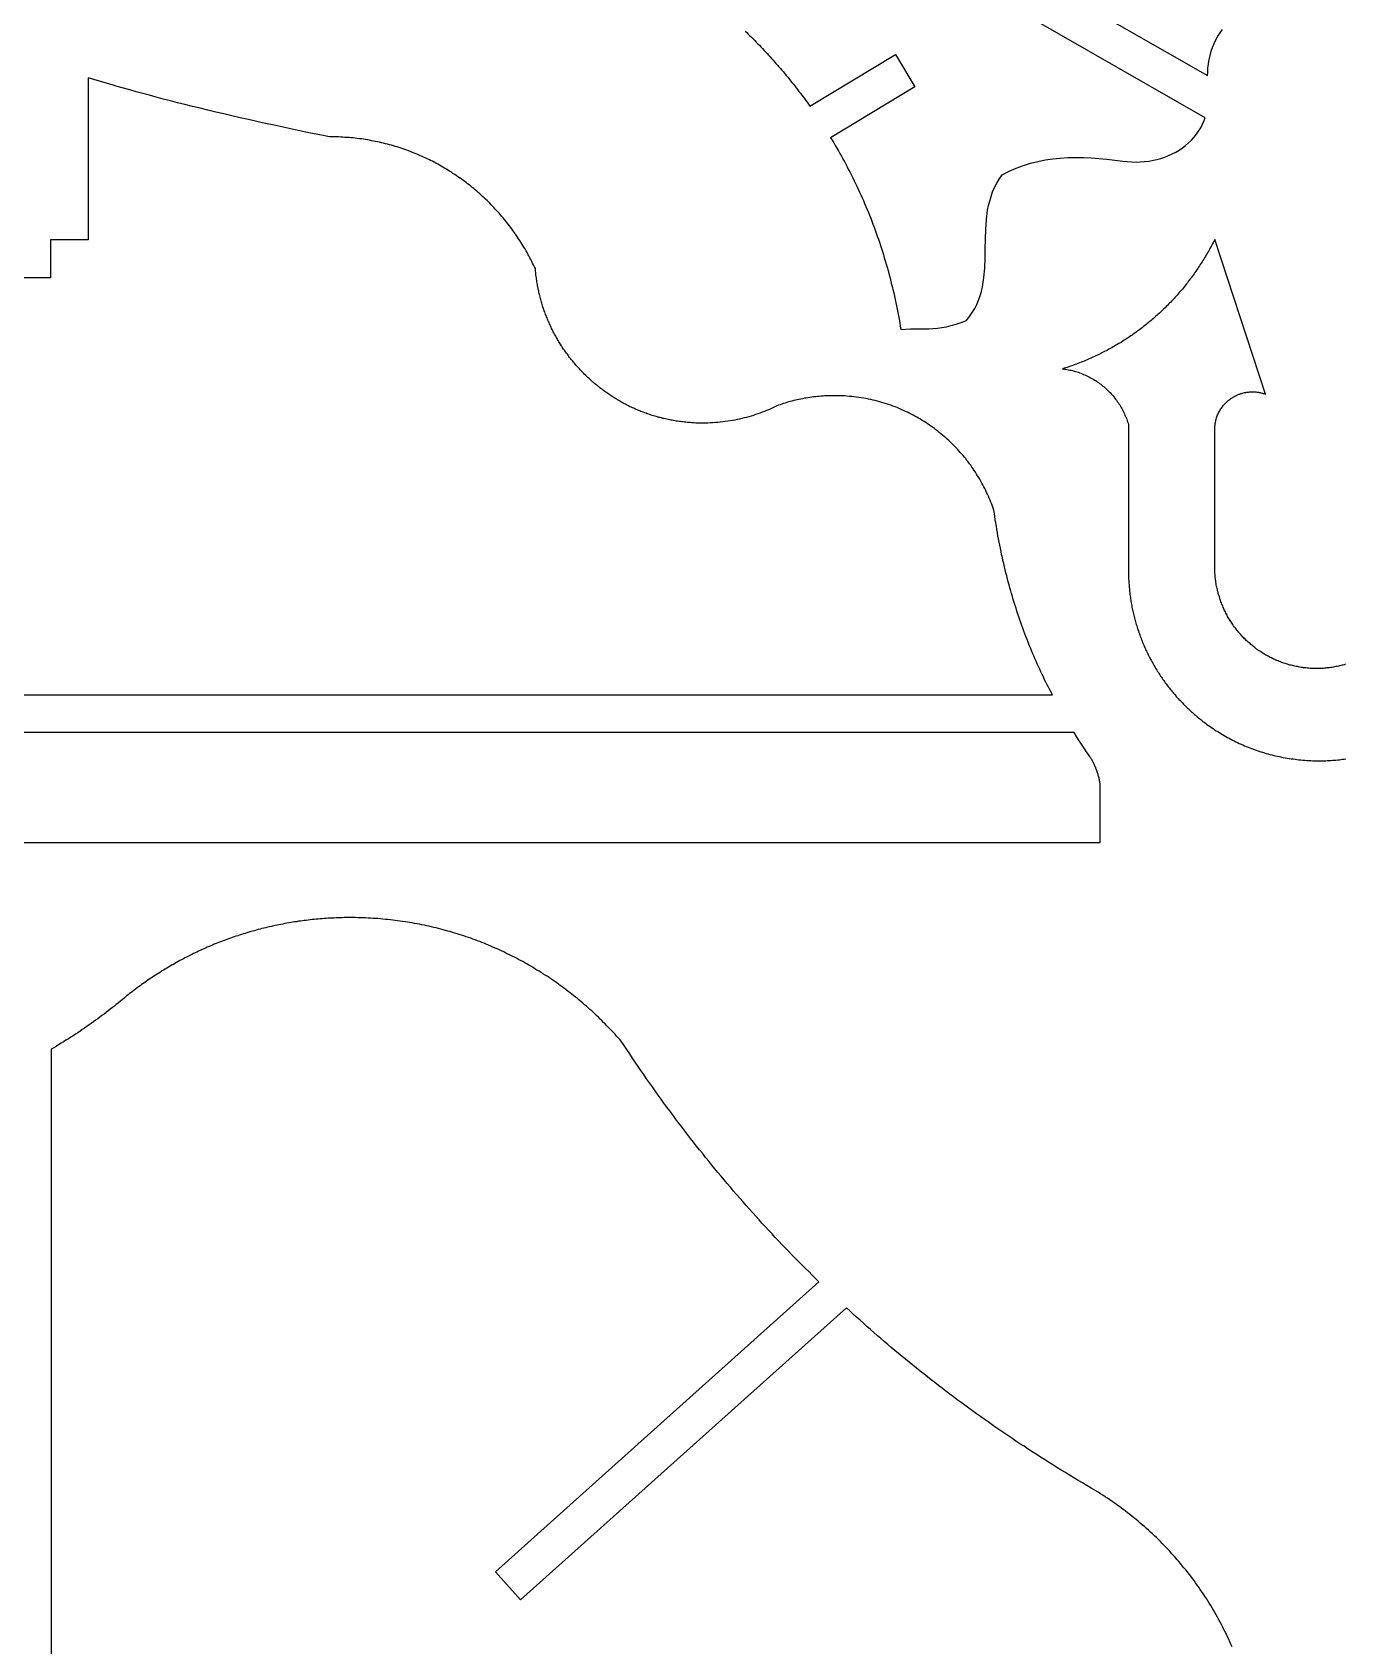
# Model space of a CAD drawing. Extents: x 205 to 567, y 321 to 897.
# Drawn here: x 293.3 to 400, y 452.6 to 583.9 of the extents above; entities that cross this region are included whole.
import ezdxf

# ---------------------------------------------------------------- set-up
doc = ezdxf.new("R2010")
doc.units = 0
doc.layers.add('Default_Layer', color=1, linetype='CONTINUOUS')

msp = doc.modelspace()

# ---------------------------------------------------------------- linework, layer by layer
at = {"layer": 'Default_Layer'}
for points in [[(375.94, 587.77), (388.89, 580.36), (388.9, 580.6), (388.92, 580.96), (388.96, 581.31), (389.02, 581.66), (389.09, 582), (389.19, 582.33), (389.3, 582.65), (389.43, 582.96), (389.57, 583.26), (389.73, 583.55), (389.9, 583.83), (390.09, 584.1)], [(351.28, 583.97), (351.41, 583.85), (351.54, 583.72), (351.67, 583.59), (351.8, 583.47), (351.93, 583.34), (352.06, 583.21), (352.18, 583.08), (352.31, 582.95), (352.44, 582.82), (352.56, 582.69), (352.69, 582.55), (352.81, 582.42), (352.94, 582.29), (353.06, 582.16), (353.19, 582.02), (353.31, 581.89), (353.43, 581.75), (353.55, 581.62), (353.67, 581.48), (353.79, 581.34), (353.91, 581.2), (354.03, 581.07), (354.15, 580.93), (354.27, 580.79), (354.39, 580.65), (354.51, 580.51), (354.62, 580.37), (354.74, 580.23), (354.86, 580.08), (354.97, 579.94), (355.09, 579.8), (355.2, 579.65), (355.32, 579.51), (355.43, 579.36), (355.54, 579.22), (355.66, 579.07), (355.77, 578.92), (355.88, 578.77), (355.99, 578.63), (356.1, 578.48), (356.21, 578.33), (356.32, 578.18), (356.43, 578.03), (356.54, 577.87), (363.5, 582.08), (365.09, 579.45), (358.23, 575.3), (358.36, 575.09), (358.49, 574.88), (358.61, 574.67), (358.74, 574.46), (358.86, 574.24), (358.99, 574.02), (359.11, 573.81), (359.23, 573.59), (359.35, 573.37), (359.47, 573.15), (359.58, 572.93), (359.7, 572.7), (359.82, 572.48), (359.93, 572.26), (360.04, 572.03), (360.15, 571.8), (360.26, 571.57), (360.37, 571.35), (360.48, 571.12), (360.59, 570.88), (360.69, 570.65), (360.8, 570.42), (360.9, 570.18), (361, 569.95), (361.1, 569.71), (361.2, 569.47), (361.3, 569.23), (361.39, 569), (361.49, 568.75), (361.58, 568.51), (361.67, 568.27), (361.77, 568.03), (361.85, 567.78), (361.94, 567.53), (362.03, 567.29), (362.12, 567.04), (362.2, 566.79), (362.28, 566.54), (362.36, 566.29), (362.44, 566.04), (362.52, 565.79), (362.6, 565.53), (362.68, 565.28), (362.75, 565.02), (362.82, 564.76), (362.9, 564.51), (362.97, 564.25), (363.04, 563.99), (363.1, 563.73), (363.17, 563.47), (363.23, 563.2), (363.3, 562.94), (363.36, 562.68), (363.42, 562.41), (363.48, 562.14), (363.53, 561.88), (363.59, 561.61), (363.64, 561.34), (363.7, 561.07), (363.75, 560.8), (363.8, 560.53), (363.85, 560.25), (363.89, 559.98), (363.94, 559.71), (364.74, 559.74), (366.21, 559.76), (366.92, 559.81), (367.29, 559.86), (367.66, 559.92), (368.04, 560.01), (368.43, 560.12), (368.84, 560.27), (369.27, 560.44), (369.53, 560.75), (369.75, 561.07), (369.95, 561.4), (370.12, 561.74), (370.27, 562.08), (370.39, 562.44), (370.5, 562.8), (370.58, 563.17), (370.7, 563.92), (370.77, 564.69), (370.8, 565.47), (370.81, 566.26), (370.83, 567.05), (370.85, 567.84), (370.91, 568.63), (371, 569.4), (371.08, 569.78), (371.17, 570.15), (371.28, 570.52), (371.41, 570.89), (371.56, 571.25), (371.74, 571.6), (371.94, 571.94), (372.18, 572.27), (372.75, 572.57), (373.32, 572.82), (373.91, 573.04), (374.49, 573.22), (375.09, 573.37), (375.69, 573.49), (376.3, 573.58), (376.91, 573.65), (377.53, 573.69), (378.16, 573.7), (378.79, 573.7), (379.42, 573.67), (380.7, 573.56), (382, 573.4), (382.36, 573.36), (382.71, 573.33), (383.07, 573.32), (383.42, 573.33), (384.11, 573.4), (384.77, 573.53), (385.1, 573.62), (385.41, 573.73), (385.72, 573.85), (386.02, 573.98), (386.3, 574.13), (386.58, 574.3), (386.85, 574.48), (387.1, 574.67), (387.34, 574.88), (387.57, 575.1), (387.78, 575.33), (387.98, 575.58), (388.16, 575.84), (388.33, 576.11), (388.48, 576.39), (388.61, 576.69), (388.7, 576.93), (374.42, 585.11)], [(291.27, 529.97), (376.27, 529.97), (376.17, 530.18), (376.06, 530.38), (375.95, 530.59), (375.85, 530.8), (375.74, 531), (375.64, 531.21), (375.54, 531.43), (375.44, 531.64), (375.34, 531.85), (375.24, 532.06), (375.14, 532.28), (375.04, 532.49), (374.94, 532.71), (374.85, 532.93), (374.75, 533.15), (374.66, 533.37), (374.57, 533.59), (374.48, 533.81), (374.39, 534.03), (374.3, 534.26), (374.21, 534.48), (374.12, 534.71), (374.04, 534.93), (373.95, 535.16), (373.87, 535.39), (373.78, 535.62), (373.7, 535.85), (373.62, 536.08), (373.54, 536.31), (373.47, 536.55), (373.39, 536.78), (373.31, 537.02), (373.24, 537.25), (373.16, 537.49), (373.09, 537.73), (373.02, 537.97), (372.95, 538.21), (372.88, 538.45), (372.81, 538.69), (372.75, 538.93), (372.68, 539.17), (372.61, 539.42), (372.55, 539.66), (372.49, 539.91), (372.43, 540.15), (372.37, 540.4), (372.31, 540.65), (372.25, 540.9), (372.2, 541.15), (372.14, 541.4), (372.09, 541.65), (372.04, 541.91), (371.99, 542.16), (371.94, 542.41), (371.89, 542.67), (371.84, 542.92), (371.8, 543.18), (371.75, 543.44), (371.71, 543.7), (371.67, 543.96), (371.62, 544.22), (371.59, 544.48), (371.55, 544.74), (371.51, 545), (371.45, 545.17), (371.39, 545.33), (371.33, 545.49), (371.27, 545.66), (371.2, 545.82), (371.14, 545.98), (371.07, 546.13), (371, 546.29), (370.92, 546.45), (370.85, 546.6), (370.77, 546.76), (370.7, 546.91), (370.62, 547.06), (370.53, 547.21), (370.45, 547.36), (370.37, 547.51), (370.28, 547.66), (370.19, 547.8), (370.1, 547.94), (370.01, 548.09), (369.92, 548.23), (369.82, 548.37), (369.72, 548.51), (369.63, 548.65), (369.53, 548.78), (369.42, 548.92), (369.32, 549.05), (369.22, 549.19), (369.11, 549.32), (369, 549.45), (368.89, 549.57), (368.78, 549.7), (368.67, 549.83), (368.55, 549.95), (368.44, 550.07), (368.32, 550.2), (368.2, 550.32), (368.08, 550.43), (367.96, 550.55), (367.84, 550.67), (367.71, 550.78), (367.59, 550.89), (367.46, 551), (367.33, 551.11), (367.2, 551.22), (367.07, 551.33), (366.94, 551.43), (366.8, 551.54), (366.67, 551.64), (366.53, 551.74), (366.39, 551.84), (366.25, 551.93), (366.11, 552.03), (365.97, 552.12), (365.83, 552.21), (365.68, 552.3), (365.54, 552.39), (365.39, 552.48), (365.24, 552.56), (365.09, 552.65), (364.94, 552.73), (364.79, 552.81), (364.63, 552.89), (364.48, 552.97), (364.32, 553.04), (364.15, 553.12), (363.98, 553.2), (363.82, 553.27), (363.65, 553.34), (363.47, 553.41), (363.3, 553.47), (363.13, 553.54), (362.95, 553.6), (362.77, 553.66), (362.59, 553.71), (362.41, 553.77), (362.23, 553.82), (362.05, 553.87), (361.86, 553.91), (361.68, 553.96), (361.49, 554), (361.3, 554.04), (361.11, 554.08), (360.92, 554.11), (360.73, 554.14), (360.54, 554.17), (360.34, 554.2), (360.15, 554.22), (359.95, 554.24), (359.76, 554.26), (359.56, 554.28), (359.36, 554.29), (359.16, 554.3), (358.96, 554.31), (358.76, 554.31), (358.56, 554.31), (358.4, 554.31), (358.24, 554.31), (358.09, 554.31), (357.93, 554.3), (357.77, 554.29), (357.62, 554.28), (357.46, 554.27), (357.31, 554.26), (357.16, 554.24), (357.01, 554.23), (356.85, 554.21), (356.7, 554.19), (356.55, 554.17), (356.4, 554.15), (356.25, 554.12), (356.1, 554.1), (355.96, 554.07), (355.81, 554.04), (355.67, 554.01), (355.52, 553.98), (355.38, 553.94), (355.23, 553.91), (355.09, 553.87), (354.95, 553.84), (354.81, 553.8), (354.67, 553.76), (354.54, 553.71), (354.4, 553.67), (354.27, 553.63), (354.13, 553.58), (354, 553.53), (353.87, 553.48), (353.7, 553.4), (353.53, 553.32), (353.37, 553.25), (353.19, 553.17), (353.02, 553.1), (352.85, 553.03), (352.67, 552.96), (352.49, 552.89), (352.31, 552.83), (352.13, 552.77), (351.95, 552.71), (351.77, 552.65), (351.58, 552.6), (351.39, 552.55), (351.21, 552.5), (351.02, 552.45), (350.83, 552.41), (350.63, 552.37), (350.44, 552.33), (350.25, 552.29), (350.05, 552.26), (349.86, 552.23), (349.66, 552.2), (349.46, 552.18), (349.26, 552.16), (349.06, 552.14), (348.86, 552.12), (348.66, 552.11), (348.45, 552.1), (348.25, 552.09), (348.15, 552.09), (348.04, 552.08), (347.94, 552.08), (347.84, 552.08), (347.72, 552.08), (347.61, 552.08), (347.49, 552.09), (347.37, 552.09), (347.26, 552.09), (347.14, 552.1), (347.03, 552.11), (346.92, 552.11), (346.8, 552.12), (346.69, 552.13), (346.57, 552.14), (346.46, 552.15), (346.35, 552.16), (346.23, 552.18), (346.12, 552.19), (346.01, 552.2), (345.9, 552.22), (345.79, 552.24), (345.67, 552.25), (345.56, 552.27), (345.45, 552.29), (345.34, 552.31), (345.23, 552.33), (345.12, 552.35), (345.01, 552.37), (344.9, 552.4), (344.8, 552.42), (344.69, 552.45), (344.58, 552.47), (344.47, 552.5), (344.37, 552.53), (344.26, 552.55), (344.15, 552.58), (344.05, 552.61), (343.94, 552.64), (343.84, 552.68), (343.73, 552.71), (343.63, 552.74), (343.52, 552.77), (343.42, 552.81), (343.32, 552.84), (343.22, 552.88), (343.11, 552.92), (343.01, 552.96), (342.91, 552.99), (342.81, 553.03), (342.71, 553.07), (342.61, 553.11), (342.51, 553.16), (342.41, 553.2), (342.31, 553.24), (342.22, 553.29), (342.12, 553.33), (342.02, 553.38), (341.93, 553.42), (341.83, 553.47), (341.74, 553.52), (341.64, 553.56), (341.55, 553.61), (341.45, 553.66), (341.36, 553.71), (341.27, 553.76), (341.18, 553.82), (341.09, 553.87), (341, 553.92), (340.91, 553.97), (340.82, 554.03), (340.73, 554.08), (340.64, 554.13), (340.55, 554.19), (340.47, 554.25), (340.38, 554.3), (340.29, 554.36), (340.21, 554.42), (340.12, 554.48), (340.04, 554.54), (339.95, 554.59), (339.87, 554.66), (339.78, 554.72), (339.7, 554.78), (339.62, 554.84), (339.54, 554.9), (339.46, 554.96), (339.38, 555.03), (339.29, 555.09), (339.21, 555.16), (339.14, 555.22), (339.06, 555.29), (338.98, 555.36), (338.9, 555.42), (338.82, 555.49), (338.75, 555.56), (338.67, 555.63), (338.59, 555.7), (338.52, 555.77), (338.44, 555.84), (338.37, 555.91), (338.3, 555.98), (338.22, 556.05), (338.15, 556.12), (338.08, 556.2), (338.01, 556.27), (337.94, 556.34), (337.87, 556.42), (337.8, 556.49), (337.73, 556.57), (337.66, 556.65), (337.59, 556.72), (337.52, 556.8), (337.45, 556.88), (337.39, 556.95), (337.32, 557.03), (337.26, 557.11), (337.19, 557.19), (337.13, 557.27), (337.07, 557.35), (337, 557.43), (336.94, 557.51), (336.88, 557.6), (336.82, 557.68), (336.76, 557.76), (336.7, 557.85), (336.64, 557.93), (336.58, 558.01), (336.52, 558.1), (336.46, 558.18), (336.41, 558.27), (336.35, 558.36), (336.3, 558.44), (336.24, 558.53), (336.19, 558.62), (336.13, 558.7), (336.08, 558.79), (336.03, 558.88), (335.98, 558.97), (335.93, 559.06), (335.88, 559.15), (335.83, 559.24), (335.78, 559.33), (335.73, 559.42), (335.68, 559.51), (335.64, 559.6), (335.59, 559.7), (335.54, 559.79), (335.5, 559.88), (335.45, 559.98), (335.41, 560.07), (335.37, 560.17), (335.33, 560.26), (335.29, 560.35), (335.24, 560.45), (335.2, 560.55), (335.17, 560.64), (335.13, 560.74), (335.09, 560.84), (335.05, 560.93), (335.02, 561.03), (334.98, 561.13), (334.94, 561.23), (334.91, 561.33), (334.88, 561.43), (334.84, 561.52), (334.81, 561.62), (334.78, 561.72), (334.75, 561.83), (334.72, 561.93), (334.69, 562.03), (334.66, 562.13), (334.64, 562.23), (334.61, 562.33), (334.58, 562.43), (334.56, 562.54), (334.53, 562.64), (334.51, 562.74), (334.49, 562.85), (334.46, 562.95), (334.44, 563.06), (334.42, 563.16), (334.4, 563.26), (334.38, 563.37), (334.36, 563.48), (334.35, 563.58), (334.33, 563.69), (334.31, 563.79), (334.3, 563.9), (334.29, 564.01), (334.27, 564.11), (334.26, 564.22), (334.25, 564.33), (334.24, 564.44), (334.23, 564.54), (334.22, 564.65), (334.15, 564.8), (334.07, 564.95), (334, 565.1), (333.93, 565.24), (333.85, 565.39), (333.78, 565.54), (333.7, 565.68), (333.62, 565.82), (333.54, 565.97), (333.46, 566.11), (333.38, 566.25), (333.29, 566.39), (333.21, 566.53), (333.12, 566.67), (333.04, 566.81), (332.95, 566.94), (332.86, 567.08), (332.77, 567.22), (332.68, 567.35), (332.59, 567.48), (332.49, 567.62), (332.4, 567.75), (332.3, 567.88), (332.21, 568.01), (332.11, 568.14), (332.01, 568.27), (331.91, 568.4), (331.81, 568.52), (331.71, 568.65), (331.6, 568.77), (331.5, 568.9), (331.39, 569.02), (331.29, 569.14), (331.18, 569.26), (331.07, 569.38), (330.96, 569.5), (330.85, 569.62), (330.74, 569.73), (330.63, 569.85), (330.51, 569.97), (330.4, 570.08), (330.29, 570.19), (330.17, 570.3), (330.05, 570.41), (329.93, 570.52), (329.82, 570.63), (329.7, 570.74), (329.57, 570.85), (329.45, 570.95), (329.33, 571.06), (329.21, 571.16), (329.08, 571.26), (328.96, 571.36), (328.83, 571.46), (328.7, 571.56), (328.58, 571.66), (328.45, 571.76), (328.32, 571.85), (328.19, 571.95), (328.06, 572.04), (327.92, 572.13), (327.79, 572.23), (327.66, 572.32), (327.52, 572.4), (327.39, 572.49), (327.25, 572.58), (327.11, 572.66), (326.98, 572.75), (326.84, 572.83), (326.7, 572.91), (326.56, 572.99), (326.42, 573.07), (326.28, 573.15), (326.13, 573.23), (325.99, 573.3), (325.85, 573.38), (325.7, 573.45), (325.56, 573.52), (325.41, 573.59), (325.26, 573.66), (325.12, 573.73), (324.97, 573.8), (324.82, 573.86), (324.67, 573.93), (324.52, 573.99), (324.37, 574.05), (324.22, 574.11), (324.07, 574.17), (323.91, 574.23), (323.76, 574.28), (323.61, 574.34), (323.45, 574.39), (323.3, 574.45), (323.14, 574.5), (322.98, 574.55), (322.83, 574.59), (322.67, 574.64), (322.51, 574.69), (322.35, 574.73), (322.19, 574.77), (322.03, 574.81), (321.87, 574.85), (321.71, 574.89), (321.55, 574.93), (321.39, 574.97), (321.22, 575), (321.06, 575.03), (320.9, 575.06), (320.73, 575.09), (320.57, 575.12), (320.4, 575.15), (320.24, 575.17), (320.07, 575.2), (319.91, 575.22), (319.74, 575.24), (319.57, 575.26), (319.4, 575.28), (319.24, 575.29), (319.07, 575.31), (318.9, 575.32), (318.73, 575.33), (318.56, 575.34), (318.39, 575.35), (318.22, 575.36), (318.04, 575.37), (317.87, 575.37), (317.7, 575.37), (317.53, 575.37), (317.47, 575.37), (316.7, 575.53), (315.93, 575.68), (315.18, 575.84), (314.44, 576), (313.71, 576.15), (312.99, 576.31), (312.28, 576.46), (311.58, 576.62), (310.88, 576.77), (310.2, 576.93), (309.53, 577.08), (308.87, 577.24), (308.22, 577.39), (307.58, 577.54), (306.95, 577.7), (306.33, 577.85), (305.72, 578), (305.12, 578.15), (304.54, 578.3), (303.96, 578.45), (303.39, 578.6), (302.83, 578.75), (302.29, 578.89), (301.75, 579.04), (301.23, 579.19), (300.71, 579.33), (300.21, 579.48), (299.72, 579.62), (299.23, 579.76), (298.76, 579.9), (298.3, 580.04), (297.85, 580.18), (297.85, 566.99), (294.79, 566.99), (294.79, 563.89), (291.73, 563.89)], [(400.12, 532.46), (400.02, 532.43), (399.92, 532.4), (399.83, 532.38), (399.73, 532.35), (399.63, 532.33), (399.53, 532.31), (399.43, 532.29), (399.32, 532.27), (399.22, 532.25), (399.12, 532.23), (399.02, 532.21), (398.91, 532.2), (398.81, 532.18), (398.71, 532.17), (398.6, 532.16), (398.5, 532.15), (398.39, 532.14), (398.29, 532.13), (398.18, 532.13), (398.08, 532.12), (397.97, 532.12), (397.86, 532.12), (397.76, 532.12), (397.65, 532.12), (397.54, 532.12), (397.44, 532.12), (397.33, 532.13), (397.22, 532.13), (397.12, 532.14), (397.01, 532.15), (396.91, 532.16), (396.81, 532.17), (396.7, 532.18), (396.6, 532.2), (396.5, 532.21), (396.39, 532.23), (396.29, 532.25), (396.19, 532.27), (396.09, 532.29), (395.99, 532.31), (395.89, 532.33), (395.79, 532.35), (395.69, 532.38), (395.59, 532.4), (395.49, 532.43), (395.39, 532.46), (395.29, 532.49), (395.2, 532.52), (395.1, 532.55), (395, 532.59), (394.91, 532.62), (394.81, 532.66), (394.72, 532.69), (394.63, 532.73), (394.53, 532.77), (394.44, 532.81), (394.35, 532.85), (394.26, 532.89), (394.17, 532.93), (394.08, 532.98), (393.99, 533.02), (393.9, 533.07), (393.81, 533.12), (393.72, 533.17), (393.63, 533.21), (393.55, 533.26), (393.46, 533.32), (393.38, 533.37), (393.29, 533.42), (393.21, 533.48), (393.13, 533.53), (393.04, 533.59), (392.96, 533.65), (392.88, 533.7), (392.8, 533.76), (392.72, 533.82), (392.64, 533.88), (392.57, 533.95), (392.49, 534.01), (392.41, 534.07), (392.34, 534.14), (392.26, 534.2), (392.19, 534.27), (392.12, 534.34), (392.04, 534.4), (391.97, 534.47), (391.9, 534.54), (391.83, 534.61), (391.76, 534.68), (391.69, 534.76), (391.63, 534.83), (391.56, 534.9), (391.49, 534.98), (391.43, 535.05), (391.37, 535.13), (391.3, 535.21), (391.24, 535.29), (391.18, 535.36), (391.12, 535.44), (391.06, 535.52), (391, 535.6), (390.95, 535.69), (390.89, 535.77), (390.83, 535.85), (390.78, 535.93), (390.73, 536.02), (390.67, 536.1), (390.62, 536.19), (390.57, 536.28), (390.52, 536.36), (390.47, 536.45), (390.43, 536.54), (390.38, 536.63), (390.34, 536.72), (390.29, 536.81), (390.25, 536.9), (390.21, 536.99), (390.17, 537.08), (390.13, 537.18), (390.09, 537.27), (390.05, 537.36), (390.01, 537.46), (389.98, 537.55), (389.94, 537.65), (389.91, 537.74), (389.88, 537.84), (389.85, 537.94), (389.82, 538.03), (389.79, 538.13), (389.76, 538.23), (389.74, 538.33), (389.71, 538.43), (389.69, 538.53), (389.66, 538.63), (389.64, 538.73), (389.62, 538.83), (389.6, 538.93), (389.59, 539.03), (389.57, 539.14), (389.56, 539.24), (389.54, 539.34), (389.53, 539.45), (389.52, 539.55), (389.51, 539.66), (389.5, 539.76), (389.49, 539.87), (389.49, 539.97), (389.48, 540.08), (389.48, 540.18), (389.48, 540.29), (389.48, 540.4), (389.48, 551.57), (389.48, 551.62), (389.48, 551.66), (389.48, 551.76), (389.49, 551.86), (389.5, 551.95), (389.51, 552.04), (389.53, 552.14), (389.55, 552.23), (389.57, 552.32), (389.59, 552.41), (389.62, 552.5), (389.65, 552.58), (389.68, 552.67), (389.71, 552.76), (389.75, 552.84), (389.79, 552.92), (389.83, 553), (389.88, 553.08), (389.92, 553.16), (389.97, 553.24), (390.02, 553.31), (390.08, 553.39), (390.13, 553.46), (390.19, 553.53), (390.25, 553.6), (390.31, 553.67), (390.37, 553.73), (390.44, 553.79), (390.5, 553.86), (390.57, 553.91), (390.64, 553.97), (390.72, 554.03), (390.79, 554.08), (390.84, 554.11), (390.88, 554.14), (390.93, 554.17), (390.98, 554.2), (391.03, 554.23), (391.08, 554.26), (391.13, 554.29), (391.18, 554.31), (391.23, 554.34), (391.28, 554.36), (391.33, 554.38), (391.38, 554.4), (391.44, 554.43), (391.49, 554.45), (391.55, 554.46), (391.6, 554.48), (391.66, 554.5), (391.71, 554.52), (391.77, 554.53), (391.82, 554.55), (391.88, 554.56), (391.94, 554.57), (392, 554.58), (392.06, 554.59), (392.11, 554.6), (392.17, 554.61), (392.23, 554.61), (392.29, 554.62), (392.35, 554.62), (392.41, 554.63), (392.47, 554.63), (392.54, 554.63), (392.61, 554.63), (392.68, 554.62), (392.75, 554.62), (392.82, 554.62), (392.89, 554.61), (392.96, 554.6), (393.03, 554.59), (393.09, 554.58), (393.16, 554.56), (393.23, 554.55), (393.29, 554.53), (393.36, 554.52), (393.42, 554.5), (393.48, 554.48), (393.54, 554.46), (393.6, 554.44), (389.48, 567.03), (389.42, 566.91), (389.36, 566.79), (389.29, 566.68), (389.23, 566.56), (389.17, 566.44), (389.11, 566.33), (389.04, 566.21), (388.98, 566.1), (388.92, 565.98), (388.85, 565.87), (388.78, 565.76), (388.72, 565.64), (388.65, 565.53), (388.58, 565.42), (388.51, 565.31), (388.44, 565.2), (388.37, 565.09), (388.3, 564.98), (388.23, 564.87), (388.16, 564.76), (388.09, 564.65), (388.01, 564.55), (387.94, 564.44), (387.86, 564.33), (387.79, 564.23), (387.71, 564.12), (387.64, 564.02), (387.56, 563.91), (387.48, 563.81), (387.4, 563.7), (387.32, 563.6), (387.25, 563.5), (387.17, 563.4), (387.08, 563.29), (387, 563.19), (386.92, 563.09), (386.84, 562.99), (386.76, 562.89), (386.67, 562.8), (386.59, 562.7), (386.5, 562.6), (386.42, 562.5), (386.33, 562.41), (386.24, 562.31), (386.16, 562.22), (386.07, 562.12), (385.98, 562.03), (385.89, 561.93), (385.8, 561.84), (385.71, 561.75), (385.62, 561.66), (385.53, 561.56), (385.44, 561.47), (385.34, 561.38), (385.25, 561.29), (385.16, 561.21), (385.06, 561.12), (384.97, 561.03), (384.87, 560.94), (384.78, 560.86), (384.68, 560.77), (384.58, 560.68), (384.49, 560.6), (384.39, 560.52), (384.29, 560.43), (384.19, 560.35), (384.09, 560.27), (383.99, 560.18), (383.89, 560.1), (383.79, 560.02), (383.69, 559.94), (383.59, 559.86), (383.48, 559.79), (383.38, 559.71), (383.28, 559.63), (383.17, 559.55), (383.07, 559.48), (382.96, 559.4), (382.85, 559.33), (382.75, 559.25), (382.64, 559.18), (382.53, 559.11), (382.43, 559.03), (382.32, 558.96), (382.21, 558.89), (382.1, 558.82), (381.99, 558.75), (381.88, 558.68), (381.77, 558.62), (381.66, 558.55), (381.55, 558.48), (381.43, 558.41), (381.32, 558.35), (381.21, 558.28), (381.09, 558.22), (380.98, 558.16), (380.86, 558.09), (380.75, 558.03), (380.63, 557.97), (380.52, 557.91), (380.4, 557.85), (380.28, 557.79), (380.17, 557.73), (380.05, 557.67), (379.93, 557.62), (379.81, 557.56), (379.69, 557.5), (379.57, 557.45), (379.45, 557.39), (379.33, 557.34), (379.21, 557.29), (379.09, 557.24), (378.97, 557.18), (378.85, 557.13), (378.72, 557.08), (378.6, 557.03), (378.48, 556.99), (378.35, 556.94), (378.23, 556.89), (378.1, 556.84), (377.98, 556.8), (377.85, 556.75), (377.73, 556.71), (377.6, 556.67), (377.47, 556.62), (377.35, 556.58), (377.22, 556.54), (377.09, 556.5), (377.21, 556.48), (377.33, 556.47), (377.45, 556.45), (377.57, 556.43), (377.68, 556.4), (377.8, 556.38), (377.91, 556.35), (378.03, 556.32), (378.14, 556.29), (378.25, 556.25), (378.37, 556.22), (378.48, 556.18), (378.59, 556.14), (378.7, 556.09), (378.8, 556.05), (378.91, 556), (379.02, 555.96), (379.12, 555.91), (379.23, 555.86), (379.33, 555.8), (379.43, 555.75), (379.53, 555.69), (379.63, 555.63), (379.73, 555.57), (379.82, 555.51), (379.92, 555.45), (380.01, 555.38), (380.11, 555.31), (380.2, 555.24), (380.29, 555.17), (380.38, 555.1), (380.47, 555.03), (380.55, 554.95), (380.64, 554.88), (380.72, 554.8), (380.81, 554.72), (380.89, 554.64), (380.97, 554.56), (381.04, 554.47), (381.12, 554.39), (381.2, 554.3), (381.27, 554.21), (381.34, 554.12), (381.41, 554.03), (381.48, 553.94), (381.55, 553.84), (381.61, 553.75), (381.68, 553.65), (381.74, 553.56), (381.8, 553.46), (381.86, 553.36), (381.91, 553.26), (381.97, 553.15), (382.02, 553.05), (382.08, 552.95), (382.13, 552.84), (382.17, 552.73), (382.22, 552.63), (382.26, 552.52), (382.31, 552.41), (382.35, 552.3), (382.39, 552.18), (382.42, 552.07), (382.46, 551.96), (382.46, 540.11), (382.46, 539.99), (382.46, 539.87), (382.46, 539.76), (382.46, 539.64), (382.47, 539.52), (382.47, 539.41), (382.48, 539.29), (382.48, 539.17), (382.49, 539.06), (382.5, 538.94), (382.51, 538.83), (382.52, 538.71), (382.53, 538.6), (382.54, 538.48), (382.55, 538.37), (382.57, 538.25), (382.58, 538.14), (382.6, 538.02), (382.61, 537.91), (382.63, 537.8), (382.65, 537.68), (382.66, 537.57), (382.68, 537.46), (382.7, 537.35), (382.72, 537.24), (382.74, 537.12), (382.77, 537.01), (382.79, 536.9), (382.81, 536.79), (382.84, 536.68), (382.86, 536.57), (382.89, 536.46), (382.92, 536.35), (382.94, 536.24), (382.97, 536.13), (383, 536.02), (383.03, 535.92), (383.06, 535.81), (383.09, 535.7), (383.13, 535.59), (383.16, 535.49), (383.19, 535.38), (383.23, 535.27), (383.26, 535.17), (383.3, 535.06), (383.34, 534.95), (383.37, 534.85), (383.41, 534.75), (383.45, 534.64), (383.49, 534.54), (383.53, 534.43), (383.57, 534.33), (383.61, 534.23), (383.66, 534.12), (383.7, 534.02), (383.74, 533.92), (383.79, 533.82), (383.83, 533.72), (383.88, 533.62), (383.93, 533.52), (383.97, 533.42), (384.02, 533.32), (384.07, 533.22), (384.12, 533.12), (384.17, 533.02), (384.22, 532.92), (384.27, 532.83), (384.33, 532.73), (384.38, 532.63), (384.43, 532.54), (384.49, 532.44), (384.54, 532.34), (384.6, 532.25), (384.65, 532.15), (384.71, 532.06), (384.77, 531.97), (384.83, 531.87), (384.89, 531.78), (384.95, 531.69), (385.01, 531.6), (385.07, 531.5), (385.13, 531.41), (385.19, 531.32), (385.25, 531.23), (385.32, 531.14), (385.38, 531.05), (385.45, 530.96), (385.51, 530.88), (385.58, 530.79), (385.64, 530.7), (385.71, 530.61), (385.78, 530.53), (385.85, 530.44), (385.92, 530.36), (385.99, 530.27), (386.06, 530.19), (386.13, 530.1), (386.2, 530.02), (386.27, 529.93), (386.34, 529.85), (386.42, 529.77), (386.49, 529.69), (386.56, 529.61), (386.64, 529.53), (386.71, 529.45), (386.79, 529.37), (386.87, 529.29), (386.94, 529.21), (387.02, 529.13), (387.1, 529.05), (387.18, 528.98), (387.26, 528.9), (387.34, 528.83), (387.42, 528.75), (387.5, 528.68), (387.58, 528.6), (387.66, 528.53), (387.74, 528.46), (387.83, 528.38), (387.91, 528.31), (387.99, 528.24), (388.08, 528.17), (388.16, 528.1), (388.25, 528.03), (388.33, 527.96), (388.42, 527.89), (388.51, 527.82), (388.6, 527.76), (388.72, 527.66), (388.84, 527.57), (388.96, 527.49), (389.09, 527.4), (389.21, 527.31), (389.34, 527.23), (389.46, 527.14), (389.59, 527.06), (389.72, 526.98), (389.85, 526.9), (389.98, 526.82), (390.11, 526.74), (390.24, 526.66), (390.38, 526.58), (390.51, 526.51), (390.64, 526.44), (390.78, 526.37), (390.92, 526.29), (391.05, 526.23), (391.19, 526.16), (391.33, 526.09), (391.47, 526.03), (391.61, 525.96), (391.75, 525.9), (391.9, 525.84), (392.04, 525.78), (392.18, 525.72), (392.33, 525.66), (392.47, 525.61), (392.62, 525.55), (392.77, 525.5), (392.91, 525.45), (393.06, 525.4), (393.21, 525.35), (393.36, 525.3), (393.51, 525.26), (393.66, 525.21), (393.81, 525.17), (393.96, 525.13), (394.12, 525.09), (394.27, 525.05), (394.42, 525.02), (394.58, 524.98), (394.73, 524.95), (394.89, 524.91), (395.05, 524.88), (395.2, 524.86), (395.36, 524.83), (395.52, 524.8), (395.68, 524.78), (395.84, 524.76), (396, 524.73), (396.16, 524.72), (396.32, 524.7), (396.48, 524.68), (396.64, 524.67), (396.8, 524.65), (396.97, 524.64), (397.13, 524.63), (397.29, 524.63), (397.46, 524.62), (397.62, 524.62), (397.79, 524.61), (397.95, 524.61), (398.09, 524.61), (398.23, 524.61), (398.37, 524.62), (398.51, 524.62), (398.65, 524.63), (398.79, 524.63), (398.92, 524.64), (399.06, 524.65), (399.2, 524.66), (399.33, 524.67), (399.47, 524.69), (399.61, 524.7), (399.74, 524.71), (399.87, 524.73), (400.01, 524.75), (400.14, 524.76)], [(206.26, 517.96), (380.15, 517.96), (380.15, 522.74), (380.13, 522.82), (380.12, 522.9), (380.11, 522.98), (380.09, 523.05), (380.08, 523.13), (380.06, 523.2), (380.04, 523.28), (380.02, 523.35), (380, 523.42), (379.98, 523.5), (379.96, 523.57), (379.94, 523.64), (379.92, 523.71), (379.89, 523.78), (379.87, 523.85), (379.84, 523.92), (379.81, 523.99), (379.79, 524.06), (379.76, 524.13), (379.73, 524.19), (379.7, 524.26), (379.67, 524.33), (379.64, 524.39), (379.6, 524.46), (379.57, 524.52), (379.54, 524.58), (379.5, 524.65), (379.47, 524.71), (379.43, 524.77), (379.39, 524.83), (379.35, 524.89), (379.32, 524.95), (379.18, 525.14), (379.04, 525.34), (378.9, 525.56), (378.74, 525.79), (378.57, 526.04), (378.4, 526.31), (378.22, 526.59), (378.03, 526.9), (291.27, 526.9)], [(390.88, 452.53), (390.79, 452.74), (390.7, 452.94), (390.61, 453.14), (390.51, 453.35), (390.42, 453.55), (390.32, 453.75), (390.22, 453.95), (390.12, 454.14), (390.02, 454.34), (389.92, 454.54), (389.81, 454.73), (389.7, 454.93), (389.59, 455.12), (389.48, 455.32), (389.37, 455.51), (389.26, 455.7), (389.15, 455.89), (389.03, 456.08), (388.91, 456.27), (388.79, 456.45), (388.67, 456.64), (388.55, 456.82), (388.43, 457.01), (388.3, 457.19), (388.18, 457.37), (388.05, 457.55), (387.92, 457.73), (387.79, 457.91), (387.66, 458.09), (387.52, 458.27), (387.39, 458.44), (387.25, 458.62), (387.11, 458.79), (386.97, 458.96), (386.83, 459.13), (386.69, 459.3), (386.55, 459.47), (386.4, 459.64), (386.26, 459.81), (386.11, 459.97), (385.96, 460.13), (385.81, 460.3), (385.66, 460.46), (385.51, 460.62), (385.36, 460.78), (385.2, 460.94), (385.05, 461.1), (384.89, 461.25), (384.73, 461.41), (384.57, 461.56), (384.41, 461.71), (384.25, 461.86), (384.08, 462.01), (383.92, 462.16), (383.75, 462.31), (383.58, 462.46), (383.42, 462.6), (383.25, 462.74), (383.08, 462.89), (382.9, 463.03), (382.73, 463.17), (382.56, 463.3), (382.38, 463.44), (382.2, 463.58), (382.03, 463.71), (381.85, 463.84), (381.67, 463.98), (381.48, 464.11), (381.3, 464.23), (381.12, 464.36), (380.93, 464.49), (380.75, 464.61), (380.56, 464.74), (380.37, 464.86), (380.19, 464.98), (380, 465.1), (379.8, 465.21), (379.61, 465.33), (379.42, 465.44), (379.07, 465.65), (378.72, 465.86), (378.37, 466.07), (378.02, 466.28), (377.67, 466.49), (377.33, 466.7), (376.99, 466.91), (376.64, 467.12), (376.3, 467.33), (375.96, 467.54), (375.63, 467.76), (375.29, 467.97), (374.95, 468.19), (374.62, 468.4), (374.29, 468.62), (373.96, 468.84), (373.63, 469.05), (373.3, 469.27), (372.97, 469.49), (372.65, 469.71), (372.32, 469.93), (372, 470.15), (371.68, 470.37), (371.36, 470.6), (371.04, 470.82), (370.72, 471.04), (370.41, 471.27), (370.09, 471.49), (369.78, 471.72), (369.46, 471.95), (369.15, 472.18), (368.84, 472.4), (368.53, 472.63), (368.23, 472.86), (367.92, 473.09), (367.61, 473.32), (367.31, 473.56), (367.01, 473.79), (366.71, 474.02), (366.4, 474.26), (366.11, 474.49), (365.81, 474.73), (365.51, 474.96), (365.21, 475.2), (364.92, 475.44), (364.63, 475.68), (364.33, 475.92), (364.04, 476.16), (363.75, 476.4), (363.46, 476.64), (363.17, 476.88), (362.89, 477.13), (362.6, 477.37), (362.31, 477.62), (362.03, 477.86), (361.75, 478.11), (361.47, 478.35), (361.19, 478.6), (360.91, 478.85), (360.63, 479.1), (360.35, 479.35), (360.07, 479.6), (359.8, 479.86), (359.52, 480.11), (333.02, 456.35), (330.97, 458.64), (357.28, 482.23), (357, 482.5), (356.73, 482.77), (356.45, 483.05), (356.17, 483.32), (355.9, 483.6), (355.62, 483.87), (355.35, 484.15), (355.08, 484.43), (354.81, 484.71), (354.54, 484.99), (354.27, 485.27), (354, 485.55), (353.73, 485.84), (353.47, 486.12), (353.2, 486.41), (352.94, 486.69), (352.67, 486.98), (352.41, 487.27), (352.15, 487.56), (351.89, 487.85), (351.63, 488.14), (351.37, 488.43), (351.11, 488.73), (350.85, 489.02), (350.59, 489.32), (350.34, 489.61), (350.08, 489.91), (349.83, 490.21), (349.58, 490.51), (349.32, 490.81), (349.07, 491.12), (348.82, 491.42), (348.57, 491.72), (348.32, 492.03), (348.07, 492.34), (347.83, 492.65), (347.58, 492.96), (347.33, 493.27), (347.09, 493.58), (346.84, 493.89), (346.6, 494.21), (346.36, 494.52), (346.12, 494.84), (345.87, 495.16), (345.63, 495.48), (345.39, 495.8), (345.16, 496.12), (344.92, 496.44), (344.68, 496.77), (344.44, 497.09), (344.21, 497.42), (343.97, 497.75), (343.74, 498.08), (343.5, 498.41), (343.27, 498.74), (343.04, 499.08), (342.81, 499.41), (342.58, 499.75), (342.35, 500.08), (342.12, 500.42), (341.89, 500.76), (341.66, 501.11), (341.43, 501.45), (341.21, 501.79), (341.08, 501.94), (340.95, 502.08), (340.83, 502.22), (340.7, 502.37), (340.57, 502.51), (340.44, 502.65), (340.3, 502.79), (340.17, 502.92), (340.04, 503.06), (339.9, 503.2), (339.77, 503.33), (339.63, 503.47), (339.49, 503.6), (339.36, 503.74), (339.22, 503.87), (339.08, 504), (338.94, 504.13), (338.8, 504.26), (338.65, 504.39), (338.51, 504.51), (338.37, 504.64), (338.22, 504.77), (338.08, 504.89), (337.93, 505.02), (337.78, 505.14), (337.64, 505.26), (337.49, 505.38), (337.34, 505.5), (337.19, 505.62), (337.04, 505.74), (336.89, 505.85), (336.73, 505.97), (336.58, 506.09), (336.43, 506.2), (336.27, 506.31), (336.11, 506.43), (335.96, 506.54), (335.8, 506.65), (335.64, 506.76), (335.49, 506.86), (335.33, 506.97), (335.17, 507.08), (335.01, 507.18), (334.84, 507.28), (334.68, 507.39), (334.52, 507.49), (334.35, 507.59), (334.19, 507.69), (334.03, 507.79), (333.86, 507.89), (333.69, 507.98), (333.53, 508.08), (333.36, 508.17), (333.19, 508.27), (333.02, 508.36), (332.85, 508.45), (332.68, 508.54), (332.51, 508.63), (332.34, 508.72), (332.17, 508.8), (331.99, 508.89), (331.82, 508.97), (331.65, 509.06), (331.47, 509.14), (331.29, 509.22), (331.12, 509.3), (330.94, 509.38), (330.76, 509.46), (330.59, 509.53), (330.41, 509.61), (330.23, 509.68), (330.05, 509.76), (329.87, 509.83), (329.69, 509.9), (329.51, 509.97), (329.32, 510.04), (329.14, 510.1), (328.96, 510.17), (328.77, 510.23), (328.59, 510.3), (328.41, 510.36), (328.22, 510.42), (328.03, 510.48), (327.85, 510.54), (327.66, 510.6), (327.47, 510.65), (327.28, 510.71), (327.1, 510.76), (326.91, 510.81), (326.72, 510.87), (326.53, 510.92), (326.34, 510.97), (326.15, 511.01), (325.95, 511.06), (325.76, 511.1), (325.57, 511.15), (325.38, 511.19), (325.18, 511.23), (324.99, 511.27), (324.79, 511.31), (324.6, 511.35), (324.4, 511.38), (324.21, 511.42), (324.01, 511.45), (323.82, 511.48), (323.62, 511.51), (323.42, 511.54), (323.22, 511.57), (323.02, 511.6), (322.83, 511.63), (322.63, 511.65), (322.43, 511.67), (322.23, 511.69), (322.03, 511.71), (321.82, 511.73), (321.62, 511.75), (321.42, 511.77), (321.22, 511.78), (321.02, 511.79), (320.81, 511.81), (320.61, 511.82), (320.41, 511.83), (320.2, 511.83), (320, 511.84), (319.8, 511.84), (319.59, 511.85), (319.38, 511.85), (319.18, 511.85), (319.01, 511.85), (318.85, 511.85), (318.68, 511.85), (318.52, 511.84), (318.35, 511.84), (318.19, 511.83), (318.02, 511.83), (317.86, 511.82), (317.7, 511.81), (317.53, 511.81), (317.37, 511.8), (317.21, 511.79), (317.04, 511.77), (316.88, 511.76), (316.72, 511.75), (316.56, 511.73), (316.4, 511.72), (316.23, 511.7), (316.07, 511.69), (315.91, 511.67), (315.75, 511.65), (315.59, 511.63), (315.43, 511.61), (315.27, 511.59), (315.11, 511.57), (314.95, 511.55), (314.79, 511.52), (314.63, 511.5), (314.47, 511.47), (314.32, 511.45), (314.16, 511.42), (314, 511.39), (313.84, 511.36), (313.69, 511.33), (313.53, 511.3), (313.37, 511.27), (313.22, 511.24), (313.06, 511.21), (312.91, 511.18), (312.75, 511.14), (312.6, 511.11), (312.44, 511.07), (312.29, 511.03), (312.13, 510.99), (311.98, 510.96), (311.83, 510.92), (311.67, 510.88), (311.52, 510.84), (311.37, 510.79), (311.22, 510.75), (311.07, 510.71), (310.91, 510.66), (310.76, 510.62), (310.61, 510.57), (310.46, 510.53), (310.31, 510.48), (310.16, 510.43), (310.01, 510.38), (309.87, 510.33), (309.72, 510.28), (309.57, 510.23), (309.42, 510.18), (309.27, 510.13), (309.13, 510.07), (308.98, 510.02), (308.83, 509.97), (308.69, 509.91), (308.54, 509.85), (308.4, 509.8), (308.25, 509.74), (308.11, 509.68), (307.97, 509.62), (307.82, 509.56), (307.68, 509.5), (307.54, 509.44), (307.4, 509.37), (307.25, 509.31), (307.11, 509.25), (306.97, 509.18), (306.83, 509.12), (306.69, 509.05), (306.55, 508.99), (306.41, 508.92), (306.27, 508.85), (306.13, 508.78), (306, 508.71), (305.86, 508.64), (305.72, 508.57), (305.59, 508.5), (305.45, 508.43), (305.31, 508.35), (305.18, 508.28), (305.04, 508.21), (304.91, 508.13), (304.78, 508.05), (304.64, 507.98), (304.51, 507.9), (304.38, 507.82), (304.24, 507.74), (304.11, 507.67), (303.98, 507.59), (303.85, 507.51), (303.72, 507.42), (303.59, 507.34), (303.46, 507.26), (303.33, 507.18), (303.2, 507.09), (303.08, 507.01), (302.95, 506.92), (302.82, 506.84), (302.7, 506.75), (302.57, 506.66), (302.45, 506.58), (302.32, 506.49), (302.2, 506.4), (302.07, 506.31), (301.95, 506.22), (301.83, 506.13), (301.7, 506.04), (301.58, 505.95), (301.46, 505.85), (301.34, 505.76), (301.22, 505.67), (301.1, 505.57), (300.98, 505.48), (300.86, 505.38), (300.75, 505.28), (300.63, 505.19), (300.47, 505.06), (300.31, 504.92), (300.14, 504.79), (299.98, 504.66), (299.82, 504.53), (299.65, 504.4), (299.48, 504.27), (299.32, 504.14), (299.15, 504.01), (298.97, 503.88), (298.8, 503.76), (298.63, 503.63), (298.45, 503.5), (298.28, 503.37), (298.1, 503.25), (297.92, 503.12), (297.74, 502.99), (297.56, 502.87), (297.37, 502.74), (297.19, 502.62), (297, 502.49), (296.81, 502.37), (296.62, 502.24), (296.43, 502.12), (296.24, 502), (296.04, 501.87), (295.85, 501.75), (295.65, 501.63), (295.45, 501.5), (295.25, 501.38), (295.05, 501.26), (294.84, 501.14), (294.84, 413.89)]]:
    msp.add_lwpolyline(points, dxfattribs=at)

doc.saveas('drawing.dxf')
